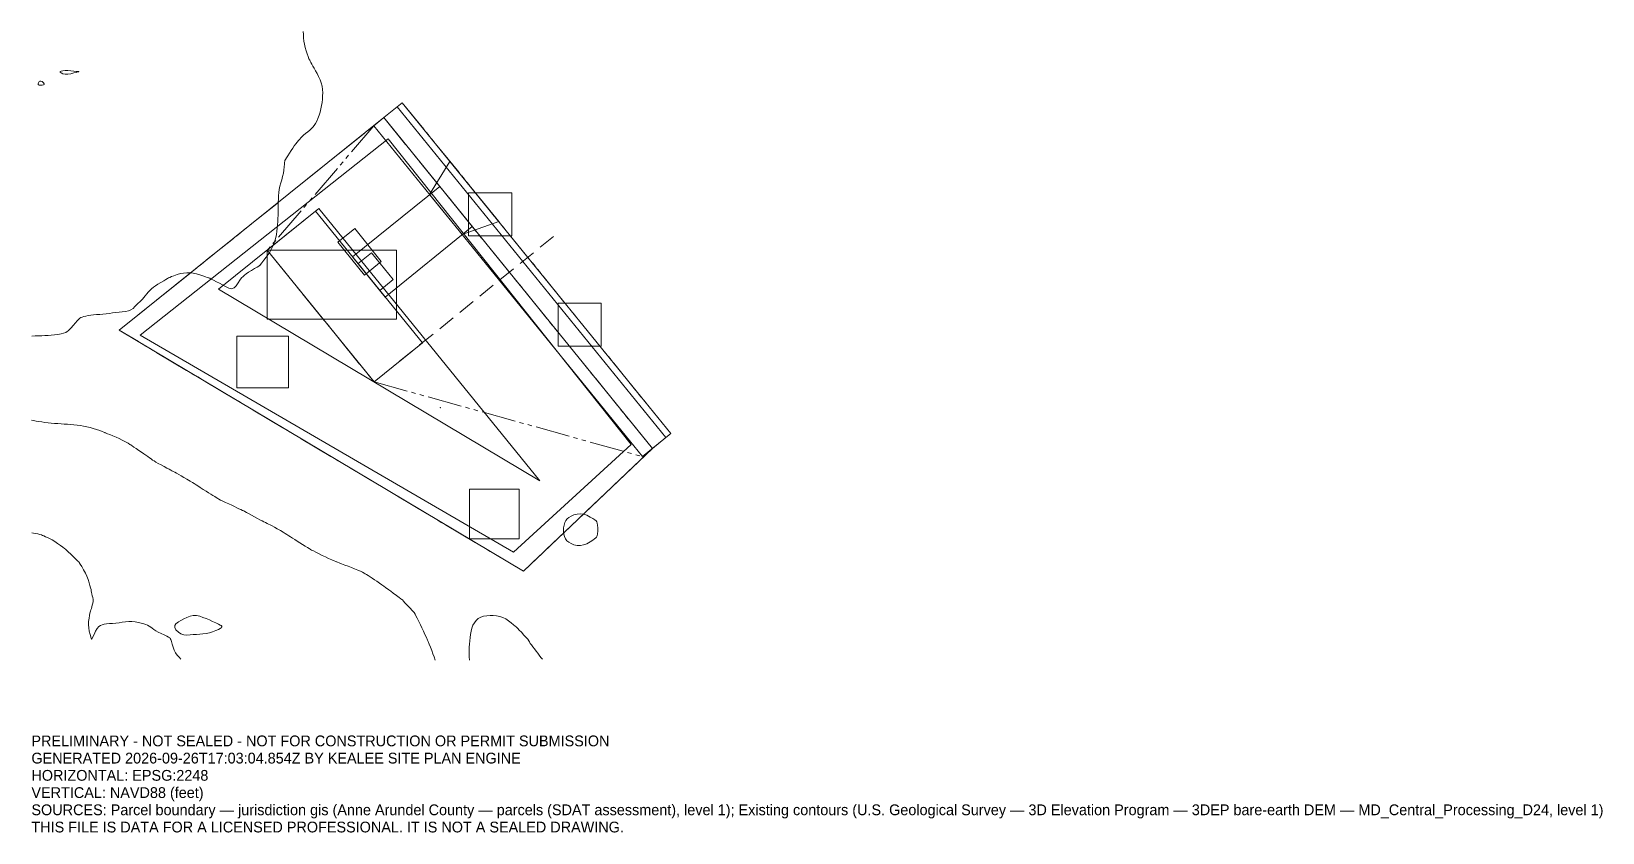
# Model space of a CAD drawing. Extents: x 1439202 to 1439566, y 402373 to 402559.
import ezdxf

# ---------------------------------------------------------------- set-up
doc = ezdxf.new("R2010")
doc.units = 0
doc.linetypes.add('DASHED', pattern=[6, 4, -2])
doc.linetypes.add('PHANTOM', pattern=[13, 8, -1, 1, -1, 1, -1])
for name, color, linetype, lineweight in [('C-ANNO-NPLT', 250, 'Continuous', 0), ('C-BLDG-FTPR-N', 6, 'Continuous', 0), ('C-LODS', 30, 'PHANTOM', 0), ('C-PVMT', 8, 'Continuous', 0), ('C-SITE-N', 6, 'Continuous', 0), ('C-STRM-AREA', 150, 'PHANTOM', 0), ('C-SWMG', 92, 'Continuous', 0), ('C-TOPO-MAJR-E', 32, 'DASHED', 0), ('C-TOPO-SPOT', 7, 'Continuous', 0), ('C-TOPO-SURF', 253, 'Continuous', 0), ('C-UTIL', 4, 'DASHED', 0), ('L-PLNT-TREE', 90, 'Continuous', 0), ('V-PROP-BNDY', 7, 'Continuous', 0)]:
    doc.layers.add(name, color=color, linetype=linetype, lineweight=lineweight)

msp = doc.modelspace()

# ---------------------------------------------------------------- linework, layer by layer
at = {"layer": 'C-BLDG-FTPR-N'}
msp.add_lwpolyline([(1439292.45, 402486.42), (1439267.67, 402516.97), (1439256.48, 402507.89), (1439281.26, 402477.34), (1439292.45, 402486.42)], close=True, dxfattribs=at)
at = {"layer": 'C-LODS'}
msp.add_lwpolyline([(1439256.48, 402507.89), (1439281.26, 402477.34), (1439343.5, 402460), (1439350.1, 402465.36), (1439287.8, 402542.15), (1439286.64, 402541.2), (1439283.53, 402538.68), (1439281.2, 402536.79), (1439256.48, 402507.89)], close=True, dxfattribs=at)
at = {"layer": 'C-PVMT'}
for points in [[(1439350.1, 402465.36), (1439287.8, 402542.15), (1439286.64, 402541.2), (1439348.94, 402464.41), (1439350.1, 402465.36)], [(1439345.83, 402461.89), (1439283.53, 402538.68), (1439281.2, 402536.79), (1439343.5, 402460), (1439345.83, 402461.89)], [(1439298.85, 402528.53), (1439310.19, 402514.55), (1439301.7, 402511.52), (1439294.14, 402520.84), (1439298.85, 402528.53)], [(1439304.03, 402513.41), (1439296.47, 402522.73), (1439276.28, 402506.35), (1439283.84, 402497.03), (1439304.03, 402513.41)], [(1439279.04, 402502.15), (1439282.92, 402505.3), (1439276.75, 402512.91), (1439272.87, 402509.76), (1439279.04, 402502.15)], [(1439285.68, 402501.11), (1439280.64, 402507.32), (1439277.54, 402504.8), (1439282.58, 402498.59), (1439285.68, 402501.11)]]:
    msp.add_lwpolyline(points, close=True, dxfattribs=at)
at = {"layer": 'C-SITE-N'}
for points in [[(1439313.63, 402437.84), (1439226.96, 402488.19), (1439284.49, 402533.77), (1439340.92, 402462.84), (1439313.63, 402437.84)], [(1439319.74, 402454.38), (1439268.44, 402517.59), (1439245.15, 402498.9), (1439319.74, 402454.38)], [(1439256.48, 402491.89), (1439286.48, 402491.89), (1439286.48, 402507.89), (1439256.48, 402507.89), (1439256.48, 402491.89)]]:
    msp.add_lwpolyline(points, close=True, dxfattribs=at)
at = {"layer": 'C-STRM-AREA'}
msp.add_lwpolyline([(1439315.89, 402433.38), (1439222.1, 402489.36), (1439283.53, 402538.68), (1439345.83, 402461.89), (1439315.89, 402433.38)], close=True, dxfattribs=at)
at = {"layer": 'C-SWMG'}
msp.add_lwpolyline([(1439303.39, 402440.9), (1439314.92, 402440.9), (1439314.92, 402452.43), (1439303.39, 402452.43), (1439303.39, 402440.9)], close=True, dxfattribs=at)
at = {"layer": 'C-TOPO-MAJR-E'}
for points in [[(1439201.88, 402487.99), (1439202.63, 402488), (1439203.38, 402488.02), (1439204.13, 402488.04), (1439204.87, 402488.07), (1439205.62, 402488.1), (1439206.37, 402488.16), (1439207.12, 402488.25), (1439207.87, 402488.37), (1439208.62, 402488.51), (1439209.23, 402488.67), (1439209.72, 402488.83), (1439210.07, 402489.01), (1439210.28, 402489.19), (1439210.58, 402489.48), (1439210.95, 402489.89), (1439211.41, 402490.4), (1439211.94, 402491.02), (1439212.38, 402491.52), (1439212.75, 402491.9), (1439213.02, 402492.15), (1439213.22, 402492.27), (1439213.5, 402492.39), (1439213.88, 402492.51), (1439214.34, 402492.63), (1439214.89, 402492.74), (1439215.5, 402492.83), (1439216.15, 402492.9), (1439216.85, 402492.96), (1439217.6, 402492.99), (1439218.35, 402493.05), (1439219.1, 402493.13), (1439219.84, 402493.24), (1439220.59, 402493.36), (1439221.34, 402493.47), (1439222.09, 402493.56), (1439222.84, 402493.63), (1439223.59, 402493.68), (1439224.25, 402493.83), (1439224.84, 402494.06), (1439225.34, 402494.4), (1439225.75, 402494.82), (1439226.15, 402495.21), (1439226.52, 402495.58), (1439226.88, 402495.91), (1439227.21, 402496.21), (1439227.53, 402496.55), (1439227.86, 402496.93), (1439228.18, 402497.34), (1439228.5, 402497.78), (1439228.85, 402498.2), (1439229.22, 402498.59), (1439229.62, 402498.96), (1439230.05, 402499.3), (1439230.55, 402499.66), (1439231.11, 402500.03), (1439231.74, 402500.42), (1439232.44, 402500.83), (1439232.97, 402501.14), (1439233.35, 402501.36), (1439233.56, 402501.49), (1439233.61, 402501.52), (1439233.84, 402501.61), (1439234.24, 402501.77), (1439234.81, 402501.99), (1439235.56, 402502.27), (1439236.31, 402502.47), (1439237.06, 402502.61), (1439237.81, 402502.67), (1439238.56, 402502.65), (1439239.3, 402502.58), (1439240.05, 402502.43), (1439240.8, 402502.23), (1439241.55, 402501.95), (1439242.13, 402501.74), (1439242.55, 402501.59), (1439242.8, 402501.51), (1439242.88, 402501.48), (1439243.11, 402501.38), (1439243.49, 402501.19), (1439244.01, 402500.93), (1439244.67, 402500.59), (1439245.36, 402500.24), (1439246.06, 402499.87), (1439246.79, 402499.49), (1439247.54, 402499.09), (1439248.2, 402498.98), (1439248.79, 402499.15), (1439249.29, 402499.6), (1439249.72, 402500.34), (1439250.12, 402500.96), (1439250.49, 402501.46), (1439250.84, 402501.84), (1439251.17, 402502.11), (1439251.6, 402502.43), (1439252.13, 402502.78), (1439252.78, 402503.18), (1439253.53, 402503.63), (1439254.1, 402503.97), (1439254.49, 402504.21), (1439254.7, 402504.35), (1439254.73, 402504.38), (1439254.9, 402504.6), (1439255.21, 402504.99), (1439255.65, 402505.56), (1439256.23, 402506.31), (1439256.7, 402506.94), (1439257.06, 402507.47), (1439257.31, 402507.89), (1439257.44, 402508.19), (1439257.59, 402508.53), (1439257.76, 402508.9), (1439257.94, 402509.31), (1439258.14, 402509.76), (1439258.31, 402510.28), (1439258.47, 402510.87), (1439258.6, 402511.55), (1439258.71, 402512.3), (1439258.8, 402513.04), (1439258.87, 402513.79), (1439258.92, 402514.54), (1439258.95, 402515.29), (1439258.98, 402516.04), (1439258.99, 402516.79), (1439259, 402517.53), (1439259, 402518.28), (1439259.01, 402519.03), (1439259.04, 402519.78), (1439259.09, 402520.53), (1439259.15, 402521.28), (1439259.25, 402522.03), (1439259.4, 402522.77), (1439259.6, 402523.52), (1439259.84, 402524.27), (1439260.04, 402525.02), (1439260.2, 402525.77), (1439260.31, 402526.52), (1439260.38, 402527.27), (1439260.45, 402527.86), (1439260.5, 402528.29), (1439260.55, 402528.57), (1439260.58, 402528.7), (1439260.71, 402528.95), (1439260.92, 402529.32), (1439261.22, 402529.82), (1439261.61, 402530.44), (1439261.99, 402531.03), (1439262.37, 402531.59), (1439262.73, 402532.1), (1439263.09, 402532.59), (1439263.42, 402533.01), (1439263.72, 402533.39), (1439263.99, 402533.71), (1439264.22, 402533.98), (1439264.53, 402534.28), (1439264.9, 402534.61), (1439265.35, 402534.97), (1439265.86, 402535.37), (1439266.32, 402535.75), (1439266.72, 402536.13), (1439267.07, 402536.49), (1439267.37, 402536.84), (1439267.66, 402537.29), (1439267.95, 402537.84), (1439268.22, 402538.49), (1439268.49, 402539.24), (1439268.72, 402539.99), (1439268.92, 402540.74), (1439269.07, 402541.49), (1439269.19, 402542.23), (1439269.28, 402542.98), (1439269.32, 402543.73), (1439269.33, 402544.48), (1439269.29, 402545.23), (1439269.18, 402545.98), (1439268.99, 402546.73), (1439268.71, 402547.47), (1439268.35, 402548.22), (1439268.01, 402548.92), (1439267.68, 402549.55), (1439267.37, 402550.13), (1439267.07, 402550.66), (1439266.82, 402551.11), (1439266.6, 402551.48), (1439266.44, 402551.78), (1439266.31, 402552), (1439266.15, 402552.36), (1439265.96, 402552.84), (1439265.74, 402553.46), (1439265.48, 402554.21), (1439265.27, 402554.96), (1439265.11, 402555.71), (1439264.98, 402556.46), (1439264.9, 402557.2), (1439264.85, 402557.95), (1439264.82, 402558.7)], [(1439203.53, 402546.22), (1439203.38, 402546.27), (1439203.31, 402546.38), (1439203.31, 402546.54), (1439203.38, 402546.76), (1439203.53, 402547.04), (1439203.72, 402547.17), (1439203.95, 402547.17), (1439204.22, 402547.04), (1439204.53, 402546.76), (1439204.68, 402546.54), (1439204.68, 402546.38), (1439204.53, 402546.27), (1439204.22, 402546.22), (1439203.95, 402546.2), (1439203.72, 402546.2), (1439203.53, 402546.22)], [(1439209.07, 402548.89), (1439208.62, 402549.07), (1439208.4, 402549.23), (1439208.4, 402549.37), (1439208.62, 402549.48), (1439209.07, 402549.57), (1439209.59, 402549.62), (1439210.19, 402549.62), (1439210.86, 402549.58), (1439211.61, 402549.49), (1439212.17, 402549.43), (1439212.55, 402549.38), (1439212.74, 402549.36), (1439212.75, 402549.35), (1439212.75, 402549.35), (1439212.75, 402549.34), (1439212.75, 402549.34), (1439212.74, 402549.33), (1439212.55, 402549.28), (1439212.17, 402549.19), (1439211.61, 402549.06), (1439210.86, 402548.88), (1439210.19, 402548.8), (1439209.59, 402548.8), (1439209.07, 402548.89)], [(1439295.41, 402412.75), (1439295.16, 402413.5), (1439294.89, 402414.24), (1439294.62, 402414.99), (1439294.33, 402415.73), (1439294.02, 402416.48), (1439293.8, 402417.04), (1439293.64, 402417.41), (1439293.57, 402417.6), (1439293.57, 402417.6), (1439293.48, 402417.8), (1439293.31, 402418.17), (1439293.05, 402418.73), (1439292.71, 402419.48), (1439292.36, 402420.23), (1439292.01, 402420.98), (1439291.64, 402421.73), (1439291.26, 402422.48), (1439290.97, 402423.05), (1439290.77, 402423.44), (1439290.65, 402423.65), (1439290.62, 402423.69), (1439290.44, 402423.89), (1439290.09, 402424.27), (1439289.59, 402424.81), (1439288.94, 402425.52), (1439288.42, 402426.08), (1439288.05, 402426.47), (1439287.82, 402426.71), (1439287.72, 402426.79), (1439287.47, 402426.99), (1439287.04, 402427.3), (1439286.46, 402427.73), (1439285.71, 402428.28), (1439285.11, 402428.72), (1439284.65, 402429.05), (1439284.35, 402429.28), (1439284.19, 402429.4), (1439283.92, 402429.6), (1439283.55, 402429.88), (1439283.06, 402430.22), (1439282.48, 402430.65), (1439281.91, 402431.05), (1439281.36, 402431.42), (1439280.83, 402431.77), (1439280.33, 402432.1), (1439279.88, 402432.38), (1439279.51, 402432.61), (1439279.2, 402432.8), (1439278.96, 402432.95), (1439278.59, 402433.14), (1439278.1, 402433.37), (1439277.48, 402433.63), (1439276.73, 402433.94), (1439275.98, 402434.25), (1439275.23, 402434.54), (1439274.48, 402434.83), (1439273.73, 402435.12), (1439273.17, 402435.33), (1439272.78, 402435.48), (1439272.58, 402435.55), (1439272.56, 402435.56), (1439272.37, 402435.65), (1439271.99, 402435.81), (1439271.44, 402436.05), (1439270.71, 402436.36), (1439269.98, 402436.69), (1439269.24, 402437.04), (1439268.5, 402437.4), (1439267.75, 402437.79), (1439267.16, 402438.09), (1439266.75, 402438.3), (1439266.5, 402438.44), (1439266.41, 402438.49), (1439266.18, 402438.63), (1439265.81, 402438.86), (1439265.29, 402439.18), (1439264.63, 402439.59), (1439264, 402439.99), (1439263.41, 402440.36), (1439262.85, 402440.72), (1439262.33, 402441.06), (1439261.88, 402441.35), (1439261.51, 402441.59), (1439261.21, 402441.79), (1439260.98, 402441.95), (1439260.62, 402442.17), (1439260.13, 402442.46), (1439259.51, 402442.81), (1439258.77, 402443.23), (1439258.12, 402443.59), (1439257.57, 402443.89), (1439257.12, 402444.12), (1439256.78, 402444.3), (1439256.42, 402444.48), (1439256.05, 402444.67), (1439255.66, 402444.87), (1439255.25, 402445.08), (1439254.76, 402445.34), (1439254.19, 402445.65), (1439253.53, 402446.02), (1439252.78, 402446.43), (1439252.15, 402446.78), (1439251.65, 402447.05), (1439251.27, 402447.24), (1439251.02, 402447.37), (1439250.71, 402447.52), (1439250.33, 402447.7), (1439249.9, 402447.9), (1439249.4, 402448.14), (1439248.84, 402448.4), (1439248.22, 402448.69), (1439247.54, 402449), (1439246.79, 402449.35), (1439246.16, 402449.65), (1439245.65, 402449.91), (1439245.25, 402450.12), (1439244.98, 402450.29), (1439244.65, 402450.49), (1439244.28, 402450.72), (1439243.86, 402450.98), (1439243.38, 402451.27), (1439242.85, 402451.6), (1439242.26, 402451.98), (1439241.61, 402452.39), (1439240.9, 402452.85), (1439240.35, 402453.2), (1439239.98, 402453.44), (1439239.77, 402453.58), (1439239.74, 402453.6), (1439239.52, 402453.74), (1439239.13, 402453.97), (1439238.56, 402454.32), (1439237.81, 402454.76), (1439237.12, 402455.17), (1439236.5, 402455.53), (1439235.94, 402455.85), (1439235.44, 402456.12), (1439235.01, 402456.36), (1439234.63, 402456.57), (1439234.32, 402456.73), (1439234.07, 402456.87), (1439233.69, 402457.07), (1439233.19, 402457.33), (1439232.57, 402457.66), (1439231.82, 402458.06), (1439231.18, 402458.41), (1439230.64, 402458.72), (1439230.2, 402458.98), (1439229.87, 402459.2), (1439229.52, 402459.44), (1439229.15, 402459.71), (1439228.75, 402459.99), (1439228.33, 402460.31), (1439227.85, 402460.65), (1439227.31, 402461.02), (1439226.71, 402461.43), (1439226.05, 402461.87), (1439225.54, 402462.21), (1439225.16, 402462.46), (1439224.93, 402462.62), (1439224.84, 402462.69), (1439224.59, 402462.84), (1439224.17, 402463.08), (1439223.59, 402463.4), (1439222.84, 402463.8), (1439222.1, 402464.17), (1439221.38, 402464.51), (1439220.67, 402464.82), (1439219.98, 402465.1), (1439219.44, 402465.31), (1439219.07, 402465.46), (1439218.85, 402465.55), (1439218.8, 402465.58), (1439218.57, 402465.66), (1439218.17, 402465.81), (1439217.6, 402466.02), (1439216.85, 402466.3), (1439216.1, 402466.54), (1439215.35, 402466.75), (1439214.6, 402466.93), (1439213.86, 402467.08), (1439213.11, 402467.21), (1439212.36, 402467.31), (1439211.61, 402467.39), (1439210.86, 402467.44), (1439210.11, 402467.49), (1439209.37, 402467.55), (1439208.62, 402467.6), (1439207.87, 402467.65), (1439207.12, 402467.71), (1439206.37, 402467.78), (1439205.62, 402467.86), (1439204.87, 402467.95), (1439204.16, 402468.04), (1439203.49, 402468.14), (1439202.85, 402468.24), (1439202.24, 402468.35), (1439201.75, 402468.44)], [(1439326.01, 402440.48), (1439325.67, 402440.91), (1439325.43, 402441.42), (1439325.28, 402442.02), (1439325.21, 402442.69), (1439325.23, 402443.43), (1439325.33, 402444.09), (1439325.49, 402444.66), (1439325.73, 402445.14), (1439326.04, 402445.52), (1439326.46, 402445.87), (1439326.99, 402446.18), (1439327.63, 402446.44), (1439328.37, 402446.66), (1439329.12, 402446.73), (1439329.87, 402446.64), (1439330.62, 402446.38), (1439331.37, 402445.97), (1439331.97, 402445.62), (1439332.43, 402445.31), (1439332.75, 402445.06), (1439332.92, 402444.86), (1439333.04, 402444.52), (1439333.12, 402444.05), (1439333.15, 402443.43), (1439333.14, 402442.69), (1439333.09, 402442.08), (1439333.01, 402441.63), (1439332.89, 402441.31), (1439332.73, 402441.15), (1439332.42, 402440.91), (1439331.97, 402440.61), (1439331.37, 402440.23), (1439330.62, 402439.78), (1439329.87, 402439.49), (1439329.12, 402439.35), (1439328.37, 402439.38), (1439327.63, 402439.55), (1439326.98, 402439.8), (1439326.44, 402440.1), (1439326.01, 402440.48)], [(1439201.88, 402442.33), (1439202.63, 402442.17), (1439203.25, 402442.03), (1439203.74, 402441.91), (1439204.11, 402441.8), (1439204.35, 402441.7), (1439204.65, 402441.57), (1439205.03, 402441.4), (1439205.47, 402441.2), (1439205.98, 402440.95), (1439206.54, 402440.64), (1439207.15, 402440.27), (1439207.8, 402439.83), (1439208.5, 402439.32), (1439209.04, 402438.94), (1439209.42, 402438.67), (1439209.63, 402438.52), (1439209.67, 402438.48), (1439209.89, 402438.28), (1439210.29, 402437.9), (1439210.86, 402437.36), (1439211.61, 402436.65), (1439212.17, 402436.12), (1439212.55, 402435.76), (1439212.74, 402435.58), (1439212.74, 402435.58), (1439212.85, 402435.39), (1439213.08, 402435.01), (1439213.42, 402434.45), (1439213.87, 402433.7), (1439214.27, 402432.96), (1439214.61, 402432.21), (1439214.9, 402431.46), (1439215.13, 402430.71), (1439215.33, 402430.07), (1439215.47, 402429.54), (1439215.58, 402429.13), (1439215.64, 402428.82), (1439215.71, 402428.48), (1439215.79, 402428.1), (1439215.88, 402427.69), (1439215.99, 402427.25), (1439216.04, 402426.82), (1439216.04, 402426.38), (1439215.99, 402425.95), (1439215.88, 402425.53), (1439215.78, 402425.13), (1439215.67, 402424.75), (1439215.56, 402424.41), (1439215.44, 402424.08), (1439215.33, 402423.65), (1439215.23, 402423.12), (1439215.12, 402422.48), (1439215.02, 402421.73), (1439215, 402420.98), (1439215.05, 402420.23), (1439215.18, 402419.48), (1439215.38, 402418.73), (1439215.54, 402418.17), (1439215.64, 402417.79), (1439215.7, 402417.6), (1439215.71, 402417.6), (1439215.72, 402417.59), (1439215.73, 402417.59), (1439215.73, 402417.6), (1439215.74, 402417.6), (1439215.83, 402417.79), (1439216.01, 402418.17), (1439216.28, 402418.73), (1439216.64, 402419.48), (1439217.01, 402420.08), (1439217.38, 402420.52), (1439217.76, 402420.82), (1439218.15, 402420.96), (1439218.62, 402421.07), (1439219.19, 402421.17), (1439219.84, 402421.23), (1439220.59, 402421.27), (1439221.34, 402421.34), (1439222.09, 402421.42), (1439222.84, 402421.54), (1439223.59, 402421.67), (1439224.33, 402421.74), (1439225.08, 402421.73), (1439225.83, 402421.65), (1439226.58, 402421.49), (1439227.24, 402421.33), (1439227.81, 402421.17), (1439228.29, 402421.01), (1439228.68, 402420.85), (1439229.06, 402420.65), (1439229.43, 402420.42), (1439229.8, 402420.16), (1439230.16, 402419.85), (1439230.62, 402419.55), (1439231.17, 402419.23), (1439231.82, 402418.92), (1439232.57, 402418.59), (1439233.16, 402418.31), (1439233.59, 402418.09), (1439233.86, 402417.92), (1439233.97, 402417.8), (1439234.1, 402417.52), (1439234.25, 402417.08), (1439234.41, 402416.49), (1439234.6, 402415.74), (1439234.85, 402415.06), (1439235.17, 402414.44), (1439235.55, 402413.89), (1439236, 402413.41), (1439236.38, 402412.98)], [(1439235.84, 402419.23), (1439235.27, 402419.78), (1439234.99, 402420.29), (1439234.99, 402420.77), (1439235.27, 402421.2), (1439235.84, 402421.6), (1439236.45, 402421.97), (1439237.1, 402422.32), (1439237.81, 402422.64), (1439238.56, 402422.93), (1439239.3, 402423.08), (1439240.05, 402423.09), (1439240.8, 402422.95), (1439241.55, 402422.67), (1439242.3, 402422.38), (1439243.05, 402422.07), (1439243.8, 402421.73), (1439244.54, 402421.38), (1439245.13, 402421.1), (1439245.54, 402420.9), (1439245.8, 402420.76), (1439245.88, 402420.7), (1439245.93, 402420.62), (1439245.93, 402420.51), (1439245.88, 402420.39), (1439245.8, 402420.25), (1439245.54, 402420.07), (1439245.13, 402419.86), (1439244.54, 402419.61), (1439243.8, 402419.33), (1439243.05, 402419.11), (1439242.3, 402418.94), (1439241.55, 402418.84), (1439240.8, 402418.79), (1439240.05, 402418.73), (1439239.3, 402418.67), (1439238.56, 402418.6), (1439237.81, 402418.52), (1439237.1, 402418.6), (1439236.45, 402418.83), (1439235.84, 402419.23)], [(1439303.39, 402412.75), (1439303.35, 402413.5), (1439303.33, 402414.24), (1439303.32, 402414.99), (1439303.34, 402415.74), (1439303.38, 402416.49), (1439303.44, 402417.24), (1439303.52, 402417.99), (1439303.62, 402418.73), (1439303.74, 402419.48), (1439303.94, 402420.18), (1439304.2, 402420.83), (1439304.54, 402421.43), (1439304.94, 402421.98), (1439305.43, 402422.42), (1439306.01, 402422.74), (1439306.67, 402422.96), (1439307.42, 402423.06), (1439308.17, 402423.1), (1439308.91, 402423.09), (1439309.66, 402423.01), (1439310.41, 402422.86), (1439311.13, 402422.63), (1439311.81, 402422.3), (1439312.47, 402421.89), (1439313.09, 402421.37), (1439313.59, 402420.96), (1439313.96, 402420.66), (1439314.21, 402420.46), (1439314.34, 402420.36), (1439314.58, 402420.12), (1439314.95, 402419.74), (1439315.43, 402419.23), (1439316.03, 402418.58), (1439316.52, 402418.03), (1439316.89, 402417.58), (1439317.15, 402417.22), (1439317.3, 402416.96), (1439317.5, 402416.64), (1439317.77, 402416.27), (1439318.08, 402415.84), (1439318.46, 402415.35), (1439318.83, 402414.86), (1439319.21, 402414.37), (1439319.58, 402413.88), (1439319.95, 402413.38), (1439320.32, 402412.95)]]:
    msp.add_lwpolyline(points, dxfattribs=at)
at = {"layer": 'C-TOPO-SPOT'}
msp.add_point((1439296.65, 402471.34), dxfattribs=at)
at = {"layer": 'C-TOPO-SURF'}
msp.add_lwpolyline([(1439348.94, 402464.41), (1439286.64, 402541.2), (1439283.53, 402538.68), (1439345.83, 402461.89), (1439348.94, 402464.41)], close=True, dxfattribs=at)
at = {"layer": 'C-UTIL'}
for points in [[(1439322.88, 402511.11), (1439286.3, 402481.43)], [(1439322.88, 402511.11), (1439291.11, 402485.33)]]:
    msp.add_lwpolyline(points, dxfattribs=at)
at = {"layer": 'L-PLNT-TREE'}
for points in [[(1439303.18, 402511.23), (1439313.18, 402511.23), (1439313.18, 402521.23), (1439303.18, 402521.23), (1439303.18, 402511.23)], [(1439323.95, 402485.64), (1439333.95, 402485.64), (1439333.95, 402495.64), (1439323.95, 402495.64), (1439323.95, 402485.64)], [(1439249.41, 402475.93), (1439261.41, 402475.93), (1439261.41, 402487.93), (1439249.41, 402487.93), (1439249.41, 402475.93)]]:
    msp.add_lwpolyline(points, close=True, dxfattribs=at)
at = {"layer": 'V-PROP-BNDY'}
msp.add_lwpolyline([(1439315.89, 402433.38), (1439222.1, 402489.36), (1439283.53, 402538.68), (1439345.83, 402461.89), (1439315.89, 402433.38)], close=True, dxfattribs=at)

# ---------------------------------------------------------------- texts
at = {"layer": 'C-ANNO-NPLT'}
for s, p in [('PRELIMINARY - NOT SEALED - NOT FOR CONSTRUCTION OR PERMIT SUBMISSION', (1439201.75, 402392.75)), ('GENERATED 2026-09-26T17:03:04.854Z BY KEALEE SITE PLAN ENGINE', (1439201.75, 402388.75)), ('HORIZONTAL: EPSG:2248', (1439201.75, 402384.75)), ('VERTICAL: NAVD88 (feet)', (1439201.75, 402380.75)), ('SOURCES: Parcel boundary — jurisdiction gis (Anne Arundel County — parcels (SDAT assessment), level 1); Existing contours (U.S. Geological Survey — 3D Elevation Program — 3DEP bare-earth DEM — MD_Central_Processing_D24, level 1)', (1439201.75, 402376.75)), ('THIS FILE IS DATA FOR A LICENSED PROFESSIONAL. IT IS NOT A SEALED DRAWING.', (1439201.75, 402372.75))]:
    msp.add_text(s, height=2.5, dxfattribs=at).set_placement(p)

doc.saveas('drawing.dxf')
